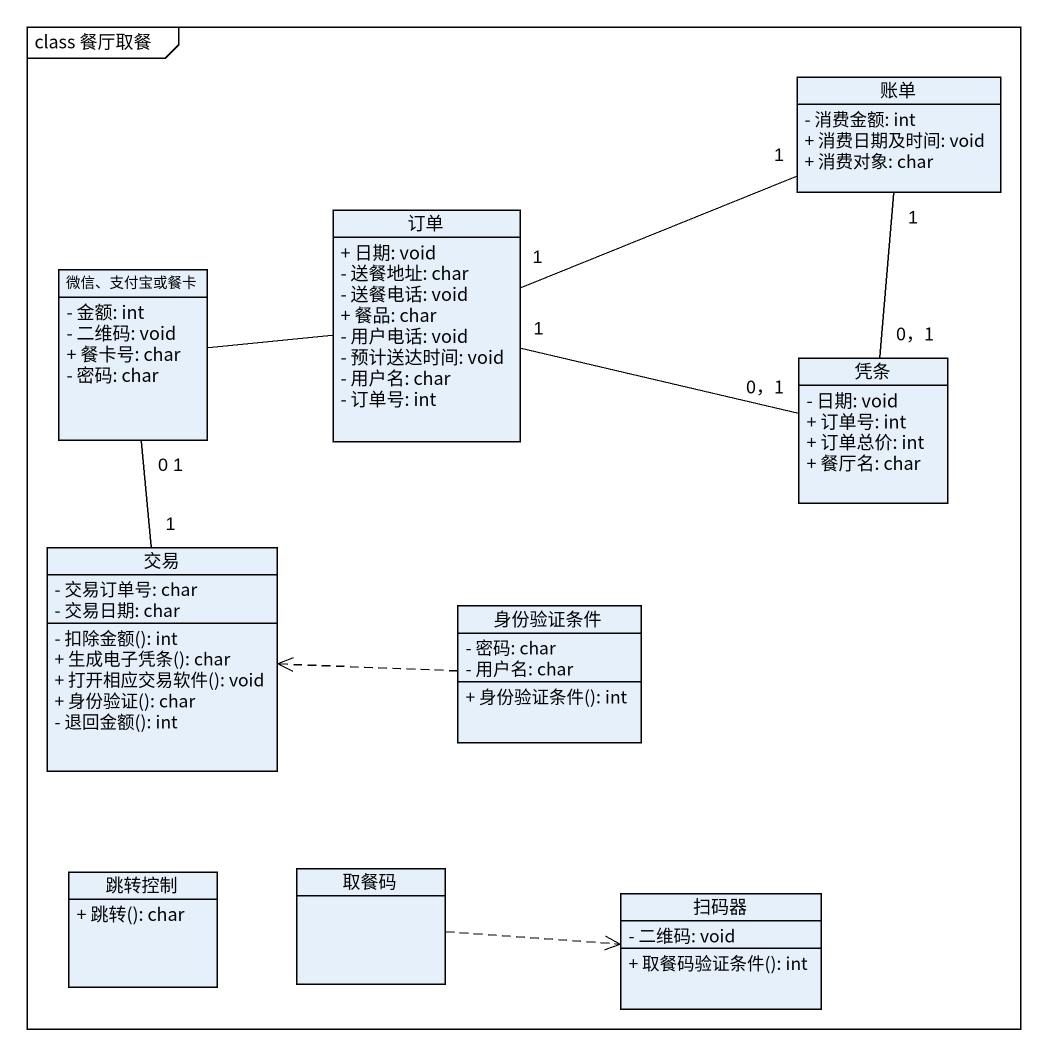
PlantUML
@startuml
mainframe class 餐厅取餐
hide circle
hide empty members
skinparam classAttributeIconSize 0
class 账单 {
  - 消费金额: int
  + 消费日期及时间: void
  + 消费对象: char
}
class 订单 {
  + 日期: void
  - 送餐地址: char
  - 送餐电话: void
  + 餐品: char
  - 用户电话: void
  - 预计送达时间: void
  - 用户名: char
  - 订单号: int
}
class "微信、支付宝或餐卡" as 微信_支付宝或餐卡 {
  - 金额: int
  - 二维码: void
  + 餐卡号: char
  - 密码: char
}
class 凭条 {
  - 日期: void
  + 订单号: int
  + 订单总价: int
  + 餐厅名: char
}
class 交易 {
  - 交易订单号: char
  - 交易日期: char
  - 扣除金额(): int
  + 生成电子凭条(): char
  + 打开相应交易软件(): void
  + 身份验证(): char
  - 退回金额(): int
}
class 身份验证条件 {
  - 密码: char
  - 用户名: char
  + 身份验证条件(): int
}
class 跳转控制 {
  + 跳转(): char
}
class 取餐码
class 扫码器 {
  - 二维码: void
  + 取餐码验证条件(): int
}
账单 "1" -- "0，1" 凭条
订单 "1" -right- "1" 账单
订单 "1" -right- "0，1" 凭条
微信_支付宝或餐卡 -right- 订单
微信_支付宝或餐卡 "0 1" -- "1" 交易
身份验证条件 .left.> 交易
取餐码 .right.> 扫码器
@enduml
